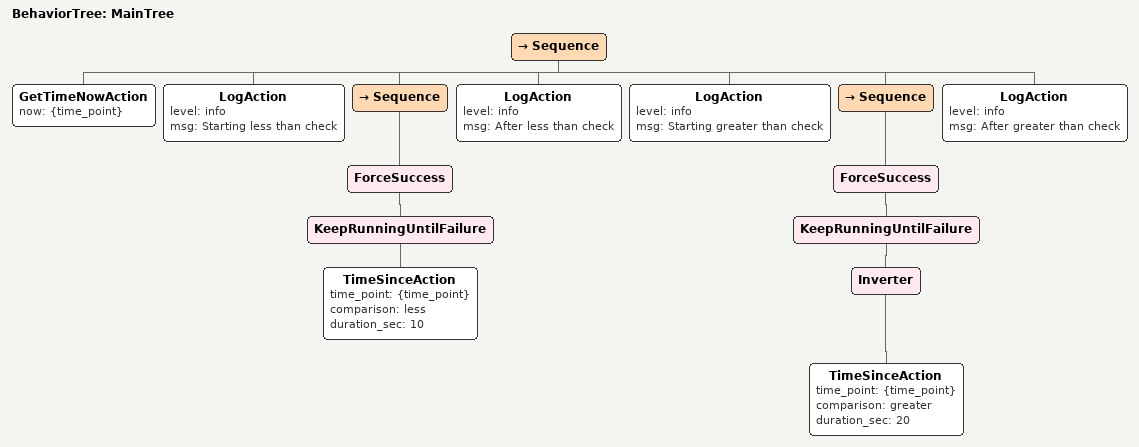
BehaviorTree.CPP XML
<root BTCPP_format="4" main_tree_to_execute="MainTree">
	<BehaviorTree ID="MainTree">
    <Sequence>
      <GetTimeNowAction now="{time_point}" />
      <LogAction level="info" msg="Starting less than check" />
      <Sequence>
        <ForceSuccess>
          <KeepRunningUntilFailure>
            <TimeSinceAction time_point="{time_point}" comparison="less" duration_sec="10" />
          </KeepRunningUntilFailure>
        </ForceSuccess>
      </Sequence>
      <LogAction level="info" msg="After less than check" />

      <LogAction level="info" msg="Starting greater than check" />
      <Sequence>
        <ForceSuccess>
          <KeepRunningUntilFailure>
            <Inverter>
              <TimeSinceAction time_point="{time_point}" comparison="greater" duration_sec="20" />
            </Inverter>
          </KeepRunningUntilFailure>
        </ForceSuccess>
      </Sequence>
      <LogAction level="info" msg="After greater than check" />
    </Sequence>
	</BehaviorTree>
</root>
